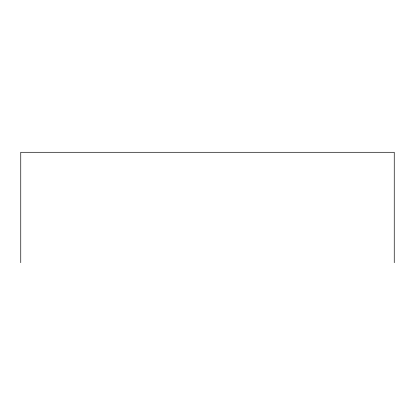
<?xml version="1.0" encoding="UTF-8"?>
<svg xmlns="http://www.w3.org/2000/svg" width="415" height="415" viewBox="0 0 415 415"><rect width="100%" height="100%" fill="white"/><g stroke="black" fill="none" stroke-linecap="round" stroke-linejoin="round"><path stroke-width="0.62" d="M394.25 262.705L394.25 152.295L20.75 152.295L20.75 262.705"/></g></svg>
